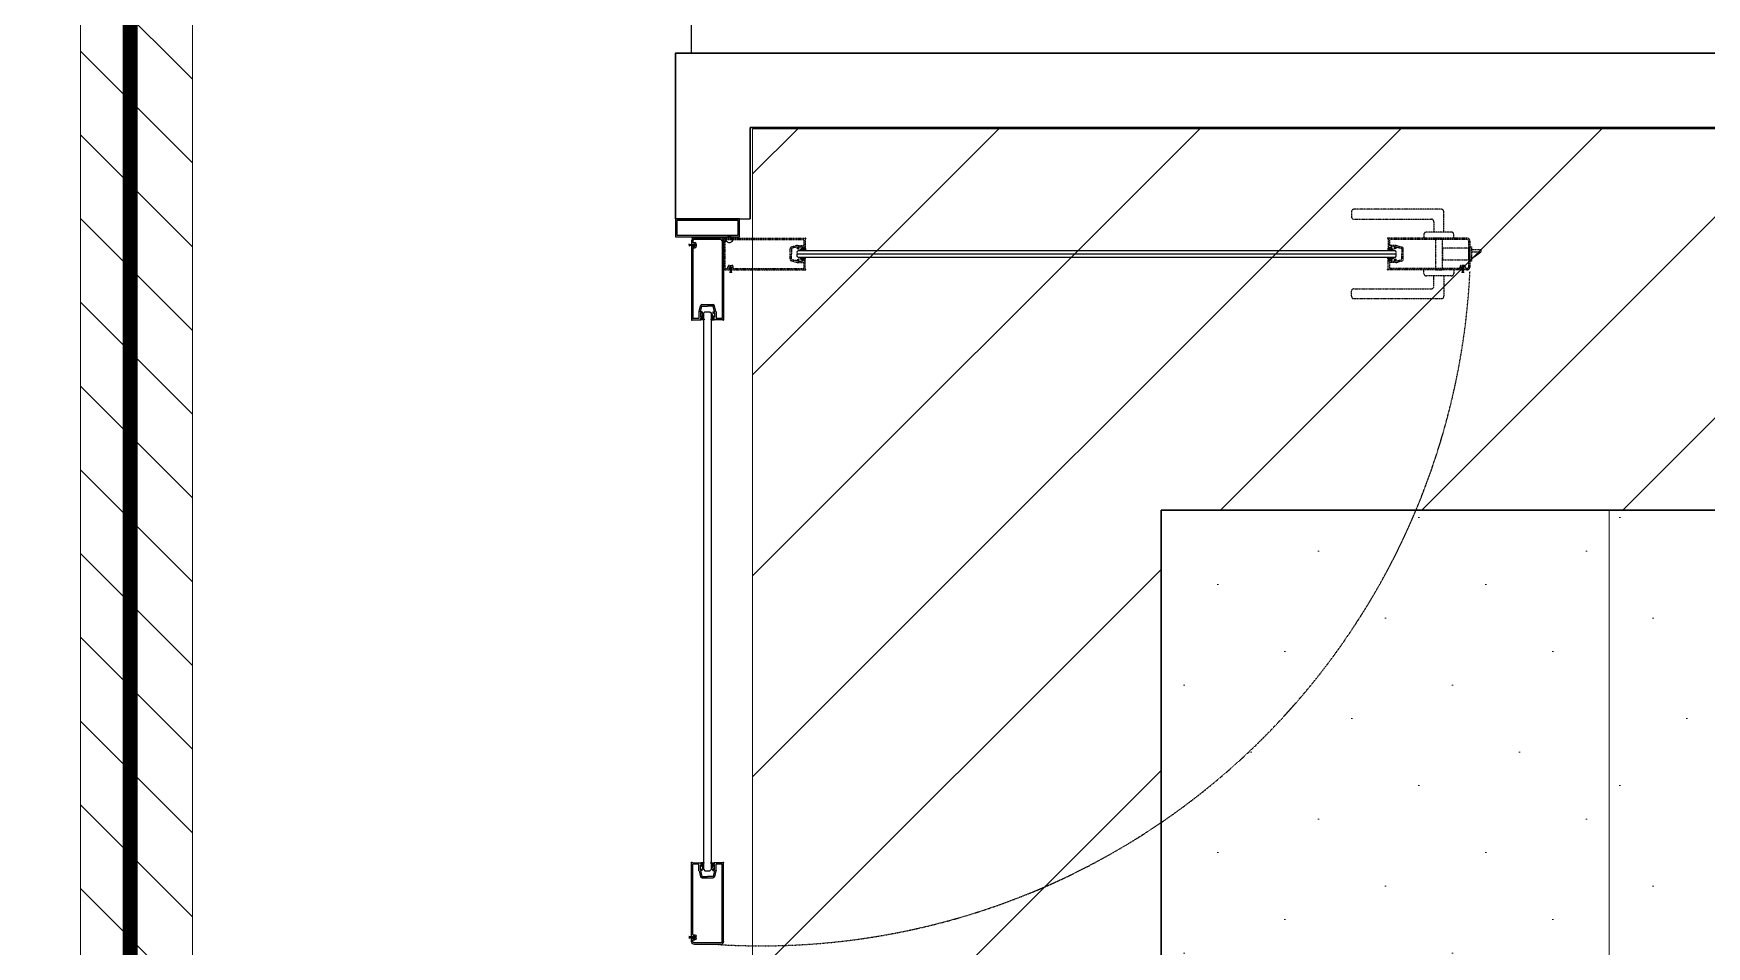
# Model space of a CAD drawing. Header units: millimetres. Extents: x 148480 to 578986, y 39883 to 155062.
# Drawn here: x 241733 to 243975, y 115585 to 116809 of the extents above; entities that cross this region are included whole.
import ezdxf

# ---------------------------------------------------------------- set-up
doc = ezdxf.new("R2010")
doc.units = ezdxf.units.MM
doc.linetypes.add('CONTINOUS', pattern=[0])
doc.linetypes.add('HIDDEN', pattern=[0.375, 0.25, -0.125])
for name, color, linetype in [('2', 7, 'Continuous'), ('ceilings', 253, 'Continuous'), ('DNM JEB', 4, 'Continuous'), ('Flooring', 44, 'Continuous'), ('Hatch 01_UC', 7, 'Continuous'), ('I - MODULAR', 44, 'Continuous'), ('Layer4', 6, 'Continuous'), ('M-HVAC VRV PIPE', 4, 'Continuous'), ('TENANCY', 3, 'Continuous')]:
    doc.layers.add(name, color=color, linetype=linetype)
doc.layers.add('CB-AC CABLE TRAY', color=213, linetype='Continuous', lineweight=15)
doc.layers.add('I-PART-GYP', color=6, linetype='Continuous', lineweight=30)

# ---------------------------------------------------------------- blocks, each defined once
blk = doc.blocks.new('A$C5BB6640F')
at = {"layer": '2', "color": 8, "linetype": 'Continuous'}
for p, q in [((0.8, 2.6), (0, 0)), ((1, 2.6), (0.5, 0)), ((2.1, 8.2), (0.8, 8.2)), ((0.8, 8.2), (0.8, 2.6)), ((2.1, 6.4), (0.8, 6.4)), ((2.1, 4.5), (0.8, 4.5)), ((2.1, 2.6), (0.8, 2.6)), ((1.2, 2.6), (0.9, 0)), ((1.4, 2.6), (1.4, 0)), ((1.6, 2.6), (1.9, 0)), ((1.8, 2.6), (2.3, 0)), ((2.1, 8.2), (2.1, 2.6)), ((2.1, 2.6), (2.8, 0))]:
    blk.add_line(p, q, dxfattribs=at)
blk = doc.blocks.new('A$C4A242C7C')
at = {"layer": '2', "color": 8, "linetype": 'Continuous'}
for p, q in [((0, 4), (0, 115.4)), ((0.4, 115.8), (0.6, 115.8)), ((1.4, 115), (13, 115)), ((2, 113), (10.5, 113)), ((2, 4), (2, 113)), ((10.5, 103.9), (10.5, 113)), ((10.6, 103.4), (12.8, 95.2)), ((14, 111.3), (12.5, 111.3)), ((12.5, 104.8), (12.5, 111.3)), ((14, 104.8), (12.5, 104.8)), ((14.8, 103.8), (12.5, 103.8)), ((12.5, 103.8), (14.7, 95.7)), ((13, 115), (13, 112.6)), ((14.7, 112.6), (13, 112.6)), ((14, 110), (14, 111.3)), ((14, 106.1), (14, 104.8)), ((14.3, 109.8), (15, 110)), ((14.3, 106.3), (15, 106.1)), ((14.7, 112.6), (15.2, 110.4)), ((14.7, 95.7), (22.5, 95.7)), ((14.8, 103.8), (15.2, 105.6)), ((30.3, 95.7), (22.5, 95.7)), ((30.3, 112.6), (29.8, 110.4)), ((30.2, 103.8), (29.8, 105.6)), ((30.7, 109.8), (30, 110)), ((30.7, 106.3), (30, 106.1)), ((30.2, 103.8), (32.5, 103.8)), ((32, 112.6), (30.3, 112.6)), ((32.5, 103.8), (30.3, 95.7)), ((31, 111.3), (32.5, 111.3)), ((31, 110), (31, 111.3)), ((31, 106.1), (31, 104.8)), ((31, 104.8), (32.5, 104.8)), ((32, 115), (32, 112.6)), ((43.6, 115), (32, 115)), ((34.4, 103.4), (32.2, 95.2)), ((32.5, 104.8), (32.5, 111.3)), ((34.5, 113), (43, 113)), ((34.5, 103.9), (34.5, 113)), ((43, 14.2), (43, 113)), ((44.6, 115.8), (44.4, 115.8)), ((45, 11.7), (45, 115.4)), ((30.3, 93.7), (14.7, 93.7)), ((4, 2), (41, 2)), ((4, 0), (41, 0)), ((38.5, 8.4), (38.5, 11.7)), ((42.5, 13.7), (40.5, 13.7)), ((40.5, 8.8), (40.5, 11.3)), ((42.5, 6.4), (40.5, 6.4)), ((44, 11.7), (40.9, 11.7)), ((44, 8.4), (40.9, 8.4)), ((43, 4), (43, 5.9)), ((44, 11.6), (44, 11.7)), ((44, 8.4), (44, 8.5)), ((44.4, 11.2), (44.5, 11.2)), ((44.4, 8.9), (44.5, 8.9)), ((45, 4), (45, 8.4))]:
    blk.add_line(p, q, dxfattribs=at)
for centre, radius, start, end in [((0.4, 115.4), 0.4, 90, 180), ((0.6, 115.4), 0.4, 0, 90), ((1.4, 115.4), 0.4, 180, 270), ((12.5, 103.9), 2, 180, 195), ((14.7, 95.7), 2, 195, 270), ((14.2, 110), 0.2, 180, 285), ((14.2, 106.1), 0.2, 75, 180), ((14.8, 110.3), 0.4, 285, 15), ((14.8, 105.7), 0.4, 345, 75), ((30.1, 110.3), 0.4, 165, 255), ((30.1, 105.7), 0.4, 105, 195), ((30.3, 95.7), 2, 270, 345), ((30.8, 110), 0.2, 255, 0), ((30.8, 106.1), 0.2, 0, 105), ((32.5, 103.9), 2, 345, 0), ((43.6, 115.4), 0.4, 270, 0), ((44.4, 115.4), 0.4, 90, 180), ((44.6, 115.4), 0.4, 0, 90), ((4, 4), 4, 180, 270), ((4, 4), 2, 180, 270), ((40.5, 11.7), 2, 90, 180), ((40.5, 8.4), 2, 180, 270), ((40.9, 11.3), 0.4, 90, 180), ((40.9, 8.8), 0.4, 180, 270), ((41, 4), 4, 270, 0), ((41, 4), 2, 270, 0), ((42.5, 14.2), 0.5, 270, 0), ((42.5, 5.9), 0.5, 0, 90), ((44.4, 11.6), 0.4, 180, 270), ((44.4, 8.5), 0.4, 90, 180), ((44.5, 11.7), 0.5, 270, 0), ((44.5, 8.4), 0.5, 0, 90)]:
    blk.add_arc(centre, radius, start, end, dxfattribs=at)
blk = doc.blocks.new('A$C109E4DED')
at = {"layer": 'TENANCY', "rotation": 90}
blk.add_blockref('A$C4A242C7C', (75.8, 0), dxfattribs=at)
blk = doc.blocks.new('A$C57546ED1')
at = {"layer": '2', "color": 8, "linetype": 'Continuous'}
mesh = blk.add_polyface(dxfattribs=at)
corners = [(1, 3.4), (0.7, 2.6), (0, 2.7), (0.8, 4.1)]
mesh.append_faces([[corners[k] for k in face] for face in [(0, 1, 2, 3)]], dxfattribs={"color": 8})
mesh = blk.add_polyface(dxfattribs=at)
corners = [(2, 3.4), (2, 2.6), (0.7, 2.6), (1, 3.4)]
mesh.append_faces([[corners[k] for k in face] for face in [(0, 1, 2, 3)]], dxfattribs={"color": 8})
mesh = blk.add_polyface(dxfattribs=at)
corners = [(2.3, 4.1), (2.2, 1.7), (2, 2.6), (2, 3.4)]
mesh.append_faces([[corners[k] for k in face] for face in [(0, 1, 2, 3)]], dxfattribs={"color": 8})
mesh = blk.add_polyface(dxfattribs=at)
corners = [(2.7, 3.4), (2.5, 2.5), (2.2, 1.7), (2.3, 4.1)]
mesh.append_faces([[corners[k] for k in face] for face in [(0, 1, 2, 3)]], dxfattribs={"color": 8})
mesh = blk.add_polyface(dxfattribs=at)
corners = [(3.3, 3.4), (3.2, 2.5), (2.5, 2.5), (2.7, 3.4)]
mesh.append_faces([[corners[k] for k in face] for face in [(0, 1, 2, 3)]], dxfattribs={"color": 8})
mesh = blk.add_polyface(dxfattribs=at)
corners = [(3.6, 4.2), (3.5, 2.4), (3.2, 2.5), (3.3, 3.4)]
mesh.append_faces([[corners[k] for k in face] for face in [(0, 1, 2, 3)]], dxfattribs={"color": 8})
mesh = blk.add_polyface(dxfattribs=at)
corners = [(4.1, 3.5), (3.9, 2.4), (3.5, 2.4), (3.6, 4.2)]
mesh.append_faces([[corners[k] for k in face] for face in [(0, 1, 2, 3)]], dxfattribs={"color": 8})
mesh = blk.add_polyface(dxfattribs=at)
corners = [(6.5, 3.6), (5.8, 2.3), (3.9, 2.4), (4.1, 3.5)]
mesh.append_faces([[corners[k] for k in face] for face in [(0, 1, 2, 3)]], dxfattribs={"color": 8})
mesh = blk.add_polyface(dxfattribs=at)
corners = [(6.8, 4.6), (6.2, 0), (5.8, 2.3), (6.5, 3.6)]
mesh.append_faces([[corners[k] for k in face] for face in [(0, 1, 2, 3)]], dxfattribs={"color": 8})
mesh = blk.add_polyface(dxfattribs=at)
corners = [(7.9, 4.6), (7.5, 0), (6.2, 0), (6.8, 4.6)]
mesh.append_faces([[corners[k] for k in face] for face in [(0, 1, 2, 3)]], dxfattribs={"color": 8})
blk = doc.blocks.new('GFC1')
at = {"layer": 'DNM JEB', "color": 8, "linetype": 'Continuous'}
for p, q in [((315225.9, 117546.1), (315325.9, 117546.1)), ((315248.3, 117522.3), (315295.1, 117522.3))]:
    blk.add_line(p, q, dxfattribs=at)
at = {"layer": 'DNM JEB', "color": 8, "linetype": 'HIDDEN'}
for p, q in [((315290.2, 117516.7), (315290.2, 117481.5)), ((315292.1, 117516.7), (315292.1, 117481.5)), ((315294, 117520.5), (315400.1, 117520.5)), ((315294, 117518.6), (315397.8, 117518.6)), ((315397.8, 117518.6), (315397.8, 117510.5)), ((315399.7, 117519.2), (315399.7, 117508.2)), ((315400.5, 117520.2), (315400.5, 117520)), ((316179.9, 117520.2), (316179.9, 117520)), ((316286.4, 117520.5), (316180.3, 117520.5)), ((316180.7, 117519.2), (316180.7, 117508.2)), ((316182.6, 117518.6), (316182.6, 117510.5)), ((316286.4, 117518.6), (316182.6, 117518.6)), ((316288.3, 117516.7), (316288.3, 117481.5)), ((316290.2, 117516.7), (316290.2, 117481.5)), ((315379.4, 117491.7), (315379.4, 117506.5)), ((315388.7, 117510.5), (315380.8, 117508.4)), ((315389, 117508.6), (315381.3, 117506.5)), ((315381.3, 117506.5), (315381.3, 117499.1)), ((315381.3, 117491.7), (315381.3, 117499.1)), ((315389, 117506.5), (315389, 117508.6)), ((315389, 117506.5), (315390.7, 117506)), ((315389, 117491.7), (315390.7, 117492.2)), ((315389.2, 117510.5), (315397.8, 117510.5)), ((315390, 117507.2), (315390, 117508.6)), ((315390, 117508.6), (315396.2, 117508.6)), ((315391.2, 117507.2), (315390, 117507.2)), ((315391.4, 117507), (315391.2, 117506.3)), ((315394.7, 117507), (315394.9, 117506.3)), ((315394.9, 117507.2), (315396.2, 117507.2)), ((315397.4, 117506.6), (315395.4, 117506)), ((315397.4, 117491.6), (315395.4, 117492.2)), ((315396.2, 117507.2), (315396.2, 117508.6)), ((315399.7, 117508.2), (315397.4, 117508.2)), ((315397.4, 117506.6), (315397.4, 117508.2)), ((316180.7, 117508.2), (316183, 117508.2)), ((316191.2, 117510.5), (316182.6, 117510.5)), ((316183, 117506.6), (316183, 117508.2)), ((316183, 117506.6), (316185, 117506)), ((316183, 117491.6), (316185, 117492.2)), ((316184.2, 117507.2), (316184.2, 117508.6)), ((316190.4, 117508.6), (316184.2, 117508.6)), ((316185.5, 117507.2), (316184.2, 117507.2)), ((316185.7, 117507), (316185.5, 117506.3)), ((316189, 117507), (316189.2, 117506.3)), ((316189.2, 117507.2), (316190.4, 117507.2)), ((316191.4, 117506.5), (316189.7, 117506)), ((316191.4, 117491.7), (316189.7, 117492.2)), ((316190.4, 117507.2), (316190.4, 117508.6)), ((316191.4, 117506.5), (316191.4, 117508.6)), ((316191.4, 117508.6), (316199.1, 117506.5)), ((316191.7, 117510.5), (316199.5, 117508.4)), ((316199.1, 117506.5), (316199.1, 117499.1)), ((316199.1, 117491.7), (316199.1, 117499.1)), ((316201, 117491.7), (316201, 117506.5)), ((315294, 117479.6), (315295.8, 117479.6)), ((315294, 117477.7), (315298.2, 117477.7)), ((315296.2, 117480.1), (315296.2, 117482)), ((315298.2, 117483.9), (315301.3, 117483.9)), ((315298.2, 117478.6), (315298.2, 117481.6)), ((315298.2, 117478.6), (315298.2, 117478.6)), ((315299.1, 117476.5), (315298.4, 117474)), ((315298.5, 117482), (315300.9, 117482)), ((315298.6, 117478.2), (315298.6, 117478.2)), ((315299.3, 117476.5), (315298.8, 117474)), ((315300.3, 117481.8), (315299.1, 117481.8)), ((315299.1, 117481.8), (315299.1, 117476.5)), ((315300.3, 117480.1), (315299.1, 117480.1)), ((315300.3, 117478.3), (315299.1, 117478.3)), ((315300.3, 117476.5), (315299.1, 117476.5)), ((315299.5, 117476.5), (315299.3, 117474)), ((315299.7, 117476.5), (315299.7, 117474)), ((315299.9, 117476.5), (315300.2, 117474)), ((315300.1, 117476.5), (315300.6, 117474)), ((315300.3, 117481.8), (315300.3, 117476.5)), ((315300.3, 117476.5), (315301.1, 117474)), ((315300.8, 117478.2), (315300.8, 117478.2)), ((315301.2, 117478.6), (315301.3, 117478.6)), ((315301.3, 117478.6), (315301.3, 117481.6)), ((315301.3, 117477.7), (315400.1, 117477.7)), ((315303.2, 117480.1), (315303.2, 117482)), ((315303.7, 117479.6), (315397.8, 117479.6)), ((315388.7, 117487.7), (315380.8, 117489.8)), ((315389, 117489.6), (315381.3, 117491.7)), ((315389, 117491.7), (315389, 117489.6)), ((315389.2, 117487.7), (315397.8, 117487.7)), ((315390, 117491), (315390, 117489.6)), ((315391.2, 117491), (315390, 117491)), ((315390, 117489.6), (315396.2, 117489.6)), ((315391.4, 117491.2), (315391.2, 117491.9)), ((315394.7, 117491.2), (315394.9, 117491.9)), ((315394.9, 117491), (315396.2, 117491)), ((315396.2, 117491), (315396.2, 117489.6)), ((315397.4, 117490.1), (315397.4, 117491.6)), ((315399.7, 117490.1), (315397.4, 117490.1)), ((315397.8, 117487.7), (315397.8, 117479.6)), ((315399.7, 117479), (315399.7, 117490.1)), ((315400.5, 117478.1), (315400.5, 117478.2)), ((316179.9, 117478.1), (316179.9, 117478.2)), ((316279.1, 117477.7), (316180.3, 117477.7)), ((316180.7, 117490.1), (316183, 117490.1)), ((316180.7, 117479), (316180.7, 117490.1)), ((316182.6, 117487.7), (316182.6, 117479.6)), ((316191.2, 117487.7), (316182.6, 117487.7)), ((316276.7, 117479.6), (316182.6, 117479.6)), ((316183, 117490.1), (316183, 117491.6)), ((316184.2, 117491), (316184.2, 117489.6)), ((316185.5, 117491), (316184.2, 117491)), ((316190.4, 117489.6), (316184.2, 117489.6)), ((316185.7, 117491.2), (316185.5, 117491.9)), ((316189, 117491.2), (316189.2, 117491.9)), ((316189.2, 117491), (316190.4, 117491)), ((316190.4, 117491), (316190.4, 117489.6)), ((316191.4, 117491.7), (316191.4, 117489.6)), ((316191.4, 117489.6), (316199.1, 117491.7)), ((316191.7, 117487.7), (316199.5, 117489.8)), ((316277.2, 117480.1), (316277.2, 117482)), ((316282.2, 117483.9), (316279.1, 117483.9)), ((316279.1, 117478.6), (316279.1, 117481.6)), ((316279.2, 117478.6), (316279.1, 117478.6)), ((316280.1, 117476.5), (316279.4, 117474)), ((316281.9, 117482), (316279.5, 117482)), ((316279.6, 117478.2), (316279.6, 117478.2)), ((316280.3, 117476.5), (316279.9, 117474)), ((316280.1, 117481.8), (316281.4, 117481.8)), ((316280.1, 117481.8), (316280.1, 117476.5)), ((316280.1, 117480.1), (316281.4, 117480.1)), ((316280.1, 117478.3), (316281.4, 117478.3)), ((316280.1, 117476.5), (316281.4, 117476.5)), ((316280.5, 117476.5), (316280.3, 117474)), ((316280.8, 117476.5), (316280.8, 117474)), ((316281, 117476.5), (316281.2, 117474)), ((316281.2, 117476.5), (316281.6, 117474)), ((316281.4, 117481.8), (316281.4, 117476.5)), ((316281.4, 117476.5), (316282.1, 117474)), ((316281.8, 117478.2), (316281.8, 117478.2)), ((316282.2, 117478.6), (316282.2, 117481.6)), ((316282.2, 117478.6), (316282.2, 117478.6)), ((316286.4, 117477.7), (316282.2, 117477.7)), ((316284.2, 117480.1), (316284.2, 117482)), ((316286.4, 117479.6), (316284.6, 117479.6))]:
    blk.add_line(p, q, dxfattribs=at)
at = {"layer": 'DNM JEB', "color": 8}
for p, q in [((315390.4, 117503.9), (316190, 117503.9)), ((316190, 117494.3), (315390.4, 117494.3)), ((315264, 116674), (315264, 117420.3)), ((315273.5, 117420.3), (315273.5, 116674))]:
    blk.add_line(p, q, dxfattribs=at)
at = {"layer": 'DNM JEB', "color": 8, "linetype": 'Continuous'}
for points in [[(315225.9, 117546.1), (315225.9, 117522.3), (315311.6, 117522.3), (315311.6, 117546.1)], [(315227.8, 117544.2), (315227.8, 117524.2), (315309.7, 117524.2), (315309.7, 117544.2)]]:
    blk.add_lwpolyline(points, close=True, dxfattribs=at)
at = {"layer": 'DNM JEB', "color": 8, "linetype": 'HIDDEN'}
for points in [[(316255.4, 117528.5), (316255.4, 117555.7, 0.414214), (316252.1, 117559), (316134.9, 117559, 0.414214), (316131.6, 117555.7), (316131.6, 117549, 0.414214), (316134.9, 117545.7), (316238.7, 117545.7, -0.414214), (316242.1, 117542.3), (316242.1, 117528.5)], [(316268.7, 117520.5), (316268.7, 117525.2, 0.414214), (316265.4, 117528.5), (316232.1, 117528.5, 0.414214), (316228.7, 117525.2), (316228.7, 117520.5)], [(316255.4, 117469.7), (316255.4, 117442.5, -0.414214), (316252.1, 117439.2), (316134.9, 117439.2, -0.414214), (316131.6, 117442.5), (316131.6, 117449.2, -0.414214), (316134.9, 117452.5), (316238.7, 117452.5, 0.414214), (316242.1, 117455.9), (316242.1, 117469.7)], [(316268.7, 117477.7), (316268.7, 117473, -0.414214), (316265.4, 117469.7), (316232.1, 117469.7, -0.414214), (316228.7, 117473), (316228.7, 117477.7)]]:
    blk.add_lwpolyline(points, format="xyb", dxfattribs=at)
at = {"layer": 'DNM JEB', "color": 8, "linetype": 'Continuous'}
blk.add_lwpolyline([(315293.7, 117520.5), (315248.3, 117520.5), (315248.3, 117522.3)], dxfattribs=at)
at = {"layer": 'DNM JEB', "color": 8, "linetype": 'HIDDEN'}
for points in [[(316253.5, 117520.5), (316244, 117520.5), (316244, 117477.7), (316253.5, 117477.7)], [(316288.7, 117506.8), (316253.5, 117506.8), (316253.5, 117491.5), (316288.7, 117491.5)], [(316290.2, 117490.5), (316288.7, 117490.5), (316288.7, 117507.7), (316290.2, 117507.7)], [(316292.4, 117489.6), (316290.2, 117489.6), (316290.2, 117508.6), (316292.4, 117508.6)]]:
    blk.add_lwpolyline(points, close=True, dxfattribs=at)
for points in [[(315390.4, 117494.3), (315389, 117495.8), (315389, 117502.4), (315390.4, 117503.9)], [(316190, 117494.3), (316191.4, 117495.8), (316191.4, 117502.4), (316190, 117503.9)], [(316292.4, 117502), (316305.2, 117502), (316305.2, 117504.8), (316292.4, 117504.8)], [(316292.4, 117493.4), (316293.8, 117493.4), (316305.2, 117502)]]:
    blk.add_lwpolyline(points, dxfattribs=at)
at = {"layer": 'DNM JEB', "color": 8}
for points in [[(316191.4, 117499.1), (315389, 117499.1)], [(315264, 117420.3), (315265.4, 117421.7), (315272.1, 117421.7), (315273.5, 117420.3)], [(315264, 116674), (315265.4, 116672.5), (315272.1, 116672.5), (315273.5, 116674)]]:
    blk.add_lwpolyline(points, dxfattribs=at)
at = {"layer": 'DNM JEB', "color": 8, "linetype": 'HIDDEN'}
for centre, radius, start, end in [((315294, 117516.7), 3.81, 90, 180), ((315294, 117516.7), 1.9, 90, 180), ((315400.1, 117519.2), 0.381, 90, 180), ((315400.1, 117520.2), 0.381, 0, 90), ((315400.1, 117520), 0.381, 270, 0), ((316180.3, 117520.2), 0.381, 90, 180), ((316180.3, 117520), 0.381, 180, 270), ((316180.3, 117519.2), 0.381, 0, 90), ((316286.4, 117516.7), 3.81, 0, 90), ((316286.4, 117516.7), 1.9, 0, 90), ((315381.3, 117506.5), 1.9, 105, 180), ((315389.2, 117508.6), 1.9, 90, 105), ((315390.8, 117506.4), 0.381, 255, 345), ((315390.8, 117491.8), 0.381, 15, 105), ((315391.2, 117507), 0.19, 345, 90), ((315394.9, 117507), 0.19, 90, 195), ((315395.3, 117506.4), 0.381, 195, 285), ((315395.3, 117491.8), 0.381, 75, 165), ((316185.1, 117506.4), 0.381, 255, 345), ((316185.1, 117491.8), 0.381, 15, 105), ((316185.5, 117507), 0.19, 345, 90), ((316189.2, 117507), 0.19, 90, 195), ((316189.6, 117506.4), 0.381, 195, 285), ((316189.6, 117491.8), 0.381, 75, 165), ((316191.2, 117508.6), 1.9, 75, 90), ((316199.1, 117506.5), 1.9, 0, 75), ((315294, 117481.5), 3.81, 180, 270), ((315294, 117481.5), 1.9, 180, 270), ((315295.8, 117480.1), 0.476, 270, 0), ((315298.2, 117482), 1.9, 90, 180), ((315298.5, 117481.6), 0.381, 90, 180), ((315298.2, 117478.2), 0.381, 0, 90), ((315298.2, 117478.2), 0.476, 270, 0), ((315301.2, 117478.2), 0.381, 90, 180), ((315301.3, 117478.2), 0.476, 180, 270), ((315300.9, 117481.6), 0.381, 0, 90), ((315301.3, 117482), 1.9, 0, 90), ((315303.7, 117480.1), 0.476, 180, 270), ((315381.3, 117491.7), 1.9, 180, 255), ((315389.2, 117489.6), 1.9, 255, 270), ((315391.2, 117491.2), 0.19, 270, 15), ((315394.9, 117491.2), 0.19, 165, 270), ((315400.1, 117479), 0.381, 180, 270), ((315400.1, 117478.2), 0.381, 0, 90), ((315400.1, 117478.1), 0.381, 270, 0), ((316180.3, 117478.2), 0.381, 90, 180), ((316180.3, 117478.1), 0.381, 180, 270), ((316180.3, 117479), 0.381, 270, 0), ((316185.5, 117491.2), 0.19, 270, 15), ((316189.2, 117491.2), 0.19, 165, 270), ((316191.2, 117489.6), 1.9, 270, 285), ((316199.1, 117491.7), 1.9, 285, 0), ((316276.7, 117480.1), 0.476, 270, 0), ((316279.1, 117482), 1.9, 90, 180), ((316279.5, 117481.6), 0.381, 90, 180), ((316279.1, 117478.2), 0.476, 270, 0), ((316279.2, 117478.2), 0.381, 0, 90), ((316282.2, 117478.2), 0.381, 90, 180), ((316282.2, 117478.2), 0.476, 180, 270), ((316281.9, 117481.6), 0.381, 0, 90), ((316282.2, 117482), 1.9, 0, 90), ((316284.6, 117480.1), 0.476, 180, 270), ((316286.4, 117481.5), 3.81, 270, 0), ((316286.4, 117481.5), 1.9, 270, 0)]:
    blk.add_arc(centre, radius, start, end, dxfattribs=at)
at = {"layer": 'DNM JEB', "color": 8, "linetype": 'Continuous', "extrusion": (0, 0, -1)}
blk.add_arc((-315297.9, 117518.7), 4.58, 51.7937, 23.4563, dxfattribs=at)
at = {"layer": 'DNM JEB', "color": 8, "linetype": 'HIDDEN', "ltscale": 0.1}
blk.add_arc((315341, 117522.4), 950.6, 266.5059, 357.1815, dxfattribs=at)
at = {"layer": 'Flooring', "color": 8, "linetype": 'HIDDEN', "ltscale": 1500}
blk.add_lwpolyline([(328672.2, 130068.3, 1.540604), (310717.1, 129143.3, 0.119203), (311634.4, 128071.9, -0.704413), (307490.1, 113767.5)], format="xyb", dxfattribs=at)
at = {"layer": 'I - MODULAR', "color": 8, "linetype": 'Continuous'}
blk.add_lwpolyline([(321820.9, 117768.5), (315247.4, 117768.5), (315247.4, 118409.9), (321820.9, 118409.9)], close=True, dxfattribs=at)
at = {"layer": 'I-PART-GYP', "color": 8, "linetype": 'CONTINOUS'}
for points in [[(315225.9, 117768.5), (315225.9, 117546.1)], [(315325.9, 117668.5), (321820.9, 117668.5), (321820.9, 117768.5), (315225.9, 117768.5), (315225.9, 117668.5)], [(315325.9, 117546.1), (315325.9, 117668.5)]]:
    blk.add_lwpolyline(points, dxfattribs=at)
at = {"layer": 'DNM JEB', "color": 8}
for name, p, xscale, yscale, zscale, rotation in [('A$C109E4DED', (315290.2, 117448.3), 0.9523809523809526, 0.9523809523809526, 0.9523809523809526, 90), ('A$C5BB6640F', (315243.7, 117512.3), 0.9523809523809523, 0.9523809523809523, 0.9523809523809523, 270), ('A$C109E4DED', (315290.2, 116645.9), -0.9523809523809526, 0.9523809523809526, 0.9523809523809528, 89.99999999999997), ('A$C5BB6640F', (315243.7, 116581.8), -0.9523809523809523, 0.9523809523809523, 0.9523809523809526, 270)]:
    blk.add_blockref(name, p, dxfattribs=dict(at, xscale=xscale, yscale=yscale, zscale=zscale, rotation=rotation))
at = {"layer": 'DNM JEB', "color": 8, "ltscale": 1.2}
for p, xscale, yscale, zscale, rotation in [((315259.7, 117418.2), 0.9523809523809523, 0.9523809523809523, 0.9523809523809523, 270), ((315277.8, 117418.2), -0.9523809523809526, 0.9523809523809526, 0.9523809523809528, 89.99999999999997), ((315259.7, 116676.1), -0.9523809523809523, 0.9523809523809523, 0.9523809523809526, 270), ((315277.8, 116676.1), 0.9523809523809526, 0.9523809523809526, 0.9523809523809526, 90)]:
    blk.add_blockref('A$C57546ED1', p, dxfattribs=dict(at, xscale=xscale, yscale=yscale, zscale=zscale, rotation=rotation))
at = {"layer": 'DNM JEB', "color": 8, "linetype": 'HIDDEN'}
mesh = blk.add_polyface(dxfattribs=at)
corners = [(315393.5, 117504.9), (315393.3, 117505.6), (315392.6, 117505.6), (315393.3, 117504.2)]
mesh.append_faces([[corners[k] for k in face] for face in [(3, 2, 1, 0)]], dxfattribs={"color": 8})
mesh = blk.add_polyface(dxfattribs=at)
corners = [(315393.5, 117493.3), (315393.3, 117492.6), (315392.6, 117492.6), (315393.3, 117494)]
mesh.append_faces([[corners[k] for k in face] for face in [(3, 2, 1, 0)]], dxfattribs={"color": 8})
mesh = blk.add_polyface(dxfattribs=at)
corners = [(315394.5, 117504.9), (315394.4, 117505.7), (315393.3, 117505.6), (315393.5, 117504.9)]
mesh.append_faces([[corners[k] for k in face] for face in [(3, 2, 1, 0)]], dxfattribs={"color": 8})
mesh = blk.add_polyface(dxfattribs=at)
corners = [(315394.5, 117493.3), (315394.4, 117492.5), (315393.3, 117492.6), (315393.5, 117493.3)]
mesh.append_faces([[corners[k] for k in face] for face in [(3, 2, 1, 0)]], dxfattribs={"color": 8})
mesh = blk.add_polyface(dxfattribs=at)
corners = [(315394.7, 117504.3), (315394.7, 117506.5), (315394.4, 117505.7), (315394.5, 117504.9)]
mesh.append_faces([[corners[k] for k in face] for face in [(3, 2, 1, 0)]], dxfattribs={"color": 8})
mesh = blk.add_polyface(dxfattribs=at)
corners = [(315394.7, 117494), (315394.7, 117491.7), (315394.4, 117492.5), (315394.5, 117493.3)]
mesh.append_faces([[corners[k] for k in face] for face in [(3, 2, 1, 0)]], dxfattribs={"color": 8})
mesh = blk.add_polyface(dxfattribs=at)
corners = [(315395.1, 117504.9), (315395, 117505.8), (315394.7, 117506.5), (315394.7, 117504.3)]
mesh.append_faces([[corners[k] for k in face] for face in [(3, 2, 1, 0)]], dxfattribs={"color": 8})
mesh = blk.add_polyface(dxfattribs=at)
corners = [(315395.1, 117493.3), (315395, 117492.5), (315394.7, 117491.7), (315394.7, 117494)]
mesh.append_faces([[corners[k] for k in face] for face in [(3, 2, 1, 0)]], dxfattribs={"color": 8})
mesh = blk.add_polyface(dxfattribs=at)
corners = [(315395.8, 117504.9), (315395.7, 117505.8), (315395, 117505.8), (315395.1, 117504.9)]
mesh.append_faces([[corners[k] for k in face] for face in [(3, 2, 1, 0)]], dxfattribs={"color": 8})
mesh = blk.add_polyface(dxfattribs=at)
corners = [(315395.8, 117493.3), (315395.7, 117492.4), (315395, 117492.5), (315395.1, 117493.3)]
mesh.append_faces([[corners[k] for k in face] for face in [(3, 2, 1, 0)]], dxfattribs={"color": 8})
mesh = blk.add_polyface(dxfattribs=at)
corners = [(315396.1, 117504.1), (315395.9, 117505.8), (315395.7, 117505.8), (315395.8, 117504.9)]
mesh.append_faces([[corners[k] for k in face] for face in [(3, 2, 1, 0)]], dxfattribs={"color": 8})
mesh = blk.add_polyface(dxfattribs=at)
corners = [(315396.1, 117494.1), (315395.9, 117492.4), (315395.7, 117492.4), (315395.8, 117493.3)]
mesh.append_faces([[corners[k] for k in face] for face in [(3, 2, 1, 0)]], dxfattribs={"color": 8})
mesh = blk.add_polyface(dxfattribs=at)
corners = [(315396.5, 117504.8), (315396.3, 117505.8), (315395.9, 117505.8), (315396.1, 117504.1)]
mesh.append_faces([[corners[k] for k in face] for face in [(3, 2, 1, 0)]], dxfattribs={"color": 8})
mesh = blk.add_polyface(dxfattribs=at)
corners = [(315396.5, 117493.4), (315396.3, 117492.4), (315395.9, 117492.4), (315396.1, 117494.1)]
mesh.append_faces([[corners[k] for k in face] for face in [(3, 2, 1, 0)]], dxfattribs={"color": 8})
mesh = blk.add_polyface(dxfattribs=at)
corners = [(315398.8, 117504.8), (315398.1, 117506), (315396.3, 117505.8), (315396.5, 117504.8)]
mesh.append_faces([[corners[k] for k in face] for face in [(3, 2, 1, 0)]], dxfattribs={"color": 8})
mesh = blk.add_polyface(dxfattribs=at)
corners = [(315398.8, 117493.4), (315398.1, 117492.2), (315396.3, 117492.4), (315396.5, 117493.4)]
mesh.append_faces([[corners[k] for k in face] for face in [(3, 2, 1, 0)]], dxfattribs={"color": 8})
mesh = blk.add_polyface(dxfattribs=at)
corners = [(315399.1, 117503.8), (315398.5, 117508.2), (315398.1, 117506), (315398.8, 117504.8)]
mesh.append_faces([[corners[k] for k in face] for face in [(3, 2, 1, 0)]], dxfattribs={"color": 8})
mesh = blk.add_polyface(dxfattribs=at)
corners = [(315399.1, 117494.4), (315398.5, 117490.1), (315398.1, 117492.2), (315398.8, 117493.4)]
mesh.append_faces([[corners[k] for k in face] for face in [(3, 2, 1, 0)]], dxfattribs={"color": 8})
mesh = blk.add_polyface(dxfattribs=at)
corners = [(315400.1, 117503.8), (315399.7, 117508.2), (315398.5, 117508.2), (315399.1, 117503.8)]
mesh.append_faces([[corners[k] for k in face] for face in [(3, 2, 1, 0)]], dxfattribs={"color": 8})
mesh = blk.add_polyface(dxfattribs=at)
corners = [(315400.1, 117494.4), (315399.7, 117490.1), (315398.5, 117490.1), (315399.1, 117494.4)]
mesh.append_faces([[corners[k] for k in face] for face in [(3, 2, 1, 0)]], dxfattribs={"color": 8})
mesh = blk.add_polyface(dxfattribs=at)
corners = [(316180.3, 117503.8), (316180.7, 117508.2), (316181.9, 117508.2), (316181.3, 117503.8)]
mesh.append_faces([[corners[k] for k in face] for face in [(3, 2, 1, 0)]], dxfattribs={"color": 8})
mesh = blk.add_polyface(dxfattribs=at)
corners = [(316180.3, 117494.4), (316180.7, 117490.1), (316181.9, 117490.1), (316181.3, 117494.4)]
mesh.append_faces([[corners[k] for k in face] for face in [(3, 2, 1, 0)]], dxfattribs={"color": 8})
mesh = blk.add_polyface(dxfattribs=at)
corners = [(316181.3, 117503.8), (316181.9, 117508.2), (316182.3, 117506), (316181.6, 117504.8)]
mesh.append_faces([[corners[k] for k in face] for face in [(3, 2, 1, 0)]], dxfattribs={"color": 8})
mesh = blk.add_polyface(dxfattribs=at)
corners = [(316181.3, 117494.4), (316181.9, 117490.1), (316182.3, 117492.2), (316181.6, 117493.4)]
mesh.append_faces([[corners[k] for k in face] for face in [(3, 2, 1, 0)]], dxfattribs={"color": 8})
mesh = blk.add_polyface(dxfattribs=at)
corners = [(316181.6, 117504.8), (316182.3, 117506), (316184.1, 117505.8), (316183.9, 117504.8)]
mesh.append_faces([[corners[k] for k in face] for face in [(3, 2, 1, 0)]], dxfattribs={"color": 8})
mesh = blk.add_polyface(dxfattribs=at)
corners = [(316181.6, 117493.4), (316182.3, 117492.2), (316184.1, 117492.4), (316183.9, 117493.4)]
mesh.append_faces([[corners[k] for k in face] for face in [(3, 2, 1, 0)]], dxfattribs={"color": 8})
mesh = blk.add_polyface(dxfattribs=at)
corners = [(316183.9, 117504.8), (316184.1, 117505.8), (316184.5, 117505.8), (316184.3, 117504.1)]
mesh.append_faces([[corners[k] for k in face] for face in [(3, 2, 1, 0)]], dxfattribs={"color": 8})
mesh = blk.add_polyface(dxfattribs=at)
corners = [(316183.9, 117493.4), (316184.1, 117492.4), (316184.5, 117492.4), (316184.3, 117494.1)]
mesh.append_faces([[corners[k] for k in face] for face in [(3, 2, 1, 0)]], dxfattribs={"color": 8})
mesh = blk.add_polyface(dxfattribs=at)
corners = [(316184.3, 117504.1), (316184.5, 117505.8), (316184.7, 117505.8), (316184.6, 117504.9)]
mesh.append_faces([[corners[k] for k in face] for face in [(3, 2, 1, 0)]], dxfattribs={"color": 8})
mesh = blk.add_polyface(dxfattribs=at)
corners = [(316184.3, 117494.1), (316184.5, 117492.4), (316184.7, 117492.4), (316184.6, 117493.3)]
mesh.append_faces([[corners[k] for k in face] for face in [(3, 2, 1, 0)]], dxfattribs={"color": 8})
mesh = blk.add_polyface(dxfattribs=at)
corners = [(316184.6, 117504.9), (316184.7, 117505.8), (316185.4, 117505.8), (316185.3, 117504.9)]
mesh.append_faces([[corners[k] for k in face] for face in [(3, 2, 1, 0)]], dxfattribs={"color": 8})
mesh = blk.add_polyface(dxfattribs=at)
corners = [(316184.6, 117493.3), (316184.7, 117492.4), (316185.4, 117492.5), (316185.3, 117493.3)]
mesh.append_faces([[corners[k] for k in face] for face in [(3, 2, 1, 0)]], dxfattribs={"color": 8})
mesh = blk.add_polyface(dxfattribs=at)
corners = [(316185.3, 117504.9), (316185.4, 117505.8), (316185.7, 117506.5), (316185.7, 117504.3)]
mesh.append_faces([[corners[k] for k in face] for face in [(3, 2, 1, 0)]], dxfattribs={"color": 8})
mesh = blk.add_polyface(dxfattribs=at)
corners = [(316185.3, 117493.3), (316185.4, 117492.5), (316185.7, 117491.7), (316185.7, 117494)]
mesh.append_faces([[corners[k] for k in face] for face in [(3, 2, 1, 0)]], dxfattribs={"color": 8})
mesh = blk.add_polyface(dxfattribs=at)
corners = [(316185.7, 117504.3), (316185.7, 117506.5), (316186, 117505.7), (316185.9, 117504.9)]
mesh.append_faces([[corners[k] for k in face] for face in [(3, 2, 1, 0)]], dxfattribs={"color": 8})
mesh = blk.add_polyface(dxfattribs=at)
corners = [(316185.7, 117494), (316185.7, 117491.7), (316186, 117492.5), (316185.9, 117493.3)]
mesh.append_faces([[corners[k] for k in face] for face in [(3, 2, 1, 0)]], dxfattribs={"color": 8})
mesh = blk.add_polyface(dxfattribs=at)
corners = [(316185.9, 117504.9), (316186, 117505.7), (316187.1, 117505.6), (316186.9, 117504.9)]
mesh.append_faces([[corners[k] for k in face] for face in [(3, 2, 1, 0)]], dxfattribs={"color": 8})
mesh = blk.add_polyface(dxfattribs=at)
corners = [(316185.9, 117493.3), (316186, 117492.5), (316187.1, 117492.6), (316186.9, 117493.3)]
mesh.append_faces([[corners[k] for k in face] for face in [(3, 2, 1, 0)]], dxfattribs={"color": 8})
mesh = blk.add_polyface(dxfattribs=at)
corners = [(316186.9, 117504.9), (316187.1, 117505.6), (316187.8, 117505.6), (316187.1, 117504.2)]
mesh.append_faces([[corners[k] for k in face] for face in [(3, 2, 1, 0)]], dxfattribs={"color": 8})
mesh = blk.add_polyface(dxfattribs=at)
corners = [(316186.9, 117493.3), (316187.1, 117492.6), (316187.8, 117492.6), (316187.1, 117494)]
mesh.append_faces([[corners[k] for k in face] for face in [(3, 2, 1, 0)]], dxfattribs={"color": 8})
blk = doc.blocks.new('GRID')
at = {"layer": 'ceilings', "lineweight": 5}
h = blk.add_hatch(dxfattribs=at)
h.set_pattern_fill('DOTS', color=8, scale=80, angle=45)
h.paths.add_polyline_path([(56229.9, 61282.6), (56229.9, 61882.6), (56829.9, 61882.6), (56829.9, 61282.6)])
at = {"layer": 'ceilings', "color": 8, "lineweight": 5}
blk.add_lwpolyline([(56229.9, 61282.6), (56229.9, 61882.6), (56829.9, 61882.6), (56829.9, 61282.6)], close=True, dxfattribs=at)
blk = doc.blocks.new('celling')
at = {"layer": 'Hatch 01_UC', "linetype": 'Continuous', "lineweight": 0, "transparency": 33554597}
h = blk.add_hatch(dxfattribs=at)
h.set_pattern_fill('ANSI31', color=8, scale=60, angle=180)
h.set_pattern_definition([(225, (458174.37, 85859.37), (134.70384, -134.70384), [])])
h.paths.add_polyline_path([(325646.5, 61123.3), (325646.5, 64123.3), (331046.5, 64123.3), (331046.5, 61123.3)], flags=16)
h.paths.add_polyline_path([(325099, 64634.3), (325099, 60362.1), (331594, 60362.1), (331594, 64634.3)])
at = {"layer": 'ceilings', "color": 116, "linetype": 'Continuous', "true_color": 0x136734}
blk.add_lwpolyline([(331046.5, 64123.3), (325646.5, 64123.3), (325646.5, 61123.3), (331046.5, 61123.3)], close=True, dxfattribs=at)
at = {"layer": 'ceilings', "color": 8, "linetype": 'Continuous'}
blk.add_lwpolyline([(331046.5, 61123.3), (325646.5, 61123.3), (325646.5, 64123.3), (331046.5, 64123.3)], close=True, dxfattribs=at)
at = {"layer": 'Hatch 01_UC', "color": 8, "linetype": 'Continuous', "lineweight": 0}
blk.add_lwpolyline([(331594, 64634.3), (325099, 64634.3), (325099, 60362.1), (331594, 60362.1)], close=True, dxfattribs=at)
at = {"layer": 'ceilings', "color": 8, "linetype": 'Continuous', "rotation": 270}
blk.add_blockref('GRID', (264363.9, 120353.2), dxfattribs=at)
at = {"layer": 'ceilings', "color": 8, "linetype": 'Continuous', "xscale": -1, "rotation": 89.99999999999986}
blk.add_blockref('GRID', (388129.1, 120353.2), dxfattribs=at)
blk = doc.blocks.new('*U124')
at = {"layer": 'CB-AC CABLE TRAY', "true_color": 0xa953a0}
h = blk.add_hatch(dxfattribs=at)
h.set_pattern_fill('ANSI31', color=215, scale=25)
h.set_pattern_definition([(45, (-901701.45, 1102758.81), (-56.1266008, 56.1266008), [])])
h.paths.add_polyline_path([(-88704.9, -150.4), (-88704.9, -0.4), (-85637.1, -0.4), (-85637.1, -150.4)])
at = {"layer": 'CB-AC CABLE TRAY', "color": 215, "true_color": 0xa953a0}
blk.add_lwpolyline([(-88704.9, -150.4), (-88704.9, -0.4), (-85637.1, -0.4), (-85637.1, -150.4)], close=True, dxfattribs=at)

msp = doc.modelspace()

# ---------------------------------------------------------------- block references
at = {"layer": 'Layer4', "linetype": 'Continuous', "rotation": 360}
msp.add_blockref('GFC1', (-72632.4, -986), dxfattribs=at)

# ---------------------------------------------------------------- next in the draw order: linework, layer by layer
at = {"layer": 'M-HVAC VRV PIPE', "color": 150, "linetype": 'Continuous', "const_width": 20}
msp.add_lwpolyline([(241862.9, 114980.2), (241862.9, 118509.4), (248006, 118509.4)], dxfattribs=at)

# ---------------------------------------------------------------- next in the draw order: block references
at = {"layer": 'CB-AC CABLE TRAY', "color": 4, "linetype": 'HIDDEN', "rotation": 89.99971984369127}
msp.add_blockref('*U124', (241796.3, 204218.3), dxfattribs=at)
at = {"layer": 'Hatch 01_UC', "color": 252, "linetype": 'Continuous', "true_color": 0x939598, "rotation": 360}
msp.add_blockref('celling', (-82402.2, 52046.6), dxfattribs=at)

doc.saveas('drawing.dxf')
